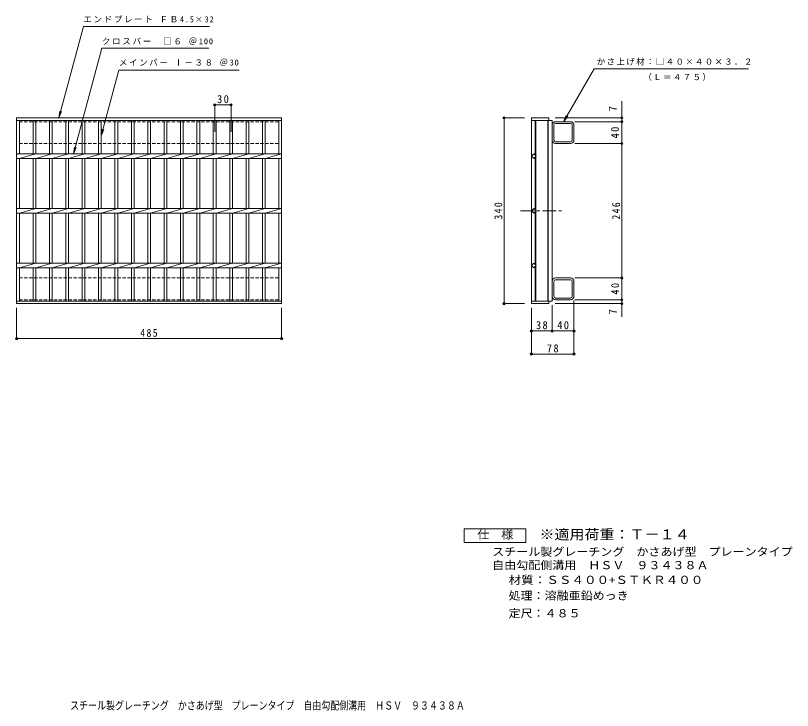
# Model space of a CAD drawing. Units: millimetres, scale not verified. Extents: x -579 to 843, y -686 to 586.
import ezdxf
from ezdxf.enums import TextEntityAlignment as Align

# ---------------------------------------------------------------- set-up
doc = ezdxf.new("R2010")
doc.units = ezdxf.units.MM
doc.header["$LTSCALE"] = 5
doc.header["$PDMODE"] = 32
doc.header["$PDSIZE"] = 4
doc.linetypes.add('CHAIN1', pattern=[8, 5, -1, 1, -1])
doc.linetypes.add('DASHED1', pattern=[1.8, 1.2, -0.6])
for name, color, linetype, lineweight in [('A-1_ピット', 2, 'Continuous', 9), ('A-2_蓋', 3, 'Continuous', 9), ('A-4_寸法', 7, 'Continuous', 9), ('F-4_F-4ﾚｲﾔ', 2, 'Continuous', 9)]:
    doc.layers.add(name, color=color, linetype=linetype, lineweight=lineweight)
doc.layers.add('F-5_F-5ﾚｲﾔ', color=3, linetype='Continuous')
doc.styles.add('ＭＳ ゴシック', font='')
doc.styles.get('ＭＳ ゴシック').set_extended_font_data('MS Gothic')

msp = doc.modelspace()

# ---------------------------------------------------------------- linework, layer by layer
at = {"layer": 'A-1_ピット', "linetype": 'DASHED1'}
for p, q in [((-572.231, 351.59), (-572.231, 391.59)), ((-572.231, 351.59), (-97.232, 351.59)), ((-572.231, 105.59), (-572.231, 65.59)), ((-572.231, 105.59), (-97.232, 105.59))]:
    msp.add_line(p, q, dxfattribs=at)
at = {"layer": 'A-1_ピット'}
for p, q in [((402.865, 357.99), (402.865, 385.19)), ((406.065, 357.99), (406.065, 385.19)), ((436.465, 391.59), (409.265, 391.59)), ((436.465, 388.39), (409.265, 388.39)), ((439.665, 357.99), (439.665, 385.19)), ((442.865, 357.99), (442.865, 385.19)), ((409.265, 354.79), (436.465, 354.79)), ((436.465, 351.59), (409.265, 351.59)), ((436.465, 105.59), (409.265, 105.59)), ((409.265, 102.39), (436.465, 102.39)), ((402.865, 99.19), (402.865, 71.99)), ((406.065, 99.19), (406.065, 71.99)), ((439.665, 99.19), (439.665, 71.99)), ((442.865, 99.19), (442.865, 71.99)), ((436.465, 68.79), (409.265, 68.79)), ((436.465, 65.59), (409.265, 65.59))]:
    msp.add_line(p, q, dxfattribs=at)
at = {"layer": 'A-1_ピット', "linetype": 'DASHED1'}
for points in [[(-572.231, 391.59), (-97.232, 391.59), (-97.232, 351.59)], [(-572.231, 65.59), (-97.232, 65.59), (-97.232, 105.59)]]:
    msp.add_lwpolyline(points, dxfattribs=at)
at = {"layer": 'A-1_ピット'}
for centre, radius, start, end in [((409.265, 385.19), 6.4, 90, 180), ((409.265, 385.19), 3.2, 90, 180), ((436.465, 385.19), 6.4, 0, 90), ((436.465, 385.19), 3.2, 0, 90), ((409.265, 357.99), 6.4, 180, 270), ((409.265, 357.99), 3.2, 180, 270), ((436.465, 357.99), 6.4, 270, 0), ((436.465, 357.99), 3.2, 270, 0), ((409.265, 99.19), 6.4, 90, 180), ((409.265, 99.19), 3.2, 90, 180), ((436.465, 99.19), 6.4, 0, 90), ((436.465, 99.19), 3.2, 0, 90), ((409.265, 71.99), 6.4, 180, 270), ((409.265, 71.99), 3.2, 180, 270), ((436.465, 71.99), 3.2, 270, 0), ((436.465, 71.99), 6.4, 270, 0)]:
    msp.add_arc(centre, radius, start, end, dxfattribs=at)
at = {"layer": 'A-2_蓋'}
for p, q in [((-577.231, 398.59), (-92.231, 398.59)), ((-577.231, 58.59), (-577.231, 398.59)), ((-92.231, 398.59), (-92.231, 58.59)), ((364.865, 398.59), (364.865, 58.59)), ((-577.231, 394.09), (-92.231, 394.09)), ((-572.231, 332.829), (-572.231, 394.09)), ((-547.23, 394.09), (-547.23, 332.829)), ((-542.231, 394.09), (-542.231, 332.829)), ((-517.231, 394.09), (-517.231, 332.829)), ((-512.231, 394.09), (-512.231, 332.829)), ((-487.231, 394.09), (-487.231, 332.829)), ((-482.231, 394.09), (-482.231, 332.829)), ((-457.231, 394.09), (-457.231, 332.829)), ((-452.231, 394.09), (-452.231, 332.829)), ((-427.231, 394.09), (-427.231, 332.829)), ((-422.231, 394.09), (-422.231, 332.829)), ((-397.23, 394.09), (-397.23, 332.829)), ((-392.231, 394.09), (-392.231, 332.829)), ((-367.231, 394.09), (-367.231, 332.829)), ((-362.231, 394.09), (-362.231, 332.829)), ((-337.231, 394.09), (-337.231, 332.829)), ((-332.231, 394.09), (-332.231, 332.829)), ((-307.231, 394.09), (-307.231, 332.829)), ((-302.231, 394.09), (-302.231, 332.829)), ((-277.231, 394.09), (-277.231, 332.829)), ((-272.231, 394.09), (-272.231, 332.829)), ((-247.231, 394.09), (-247.231, 332.829)), ((-242.231, 394.09), (-242.231, 332.829)), ((-217.231, 394.09), (-217.231, 332.829)), ((-212.231, 394.09), (-212.231, 332.829)), ((-187.231, 394.09), (-187.231, 332.829)), ((-182.231, 394.09), (-182.231, 332.829)), ((-157.231, 394.09), (-157.231, 332.829)), ((-152.231, 394.09), (-152.231, 332.829)), ((-127.231, 394.09), (-127.231, 332.829)), ((-122.231, 394.09), (-122.231, 332.829)), ((-97.231, 394.09), (-97.231, 332.829)), ((364.865, 394.09), (402.865, 394.09)), ((371.865, 394.09), (371.865, 330.075)), ((372.865, 394.09), (372.865, 329.075)), ((394.865, 394.09), (394.865, 63.09)), ((395.865, 394.09), (395.865, 63.09)), ((402.865, 394.09), (402.865, 63.09)), ((-577.231, 332.829), (-92.231, 332.829)), ((-572.231, 332.829), (-577.231, 331.829)), ((-542.231, 332.829), (-572.231, 324.35)), ((-512.231, 332.829), (-542.231, 324.35)), ((-482.231, 332.829), (-512.231, 324.35)), ((-452.231, 332.829), (-482.231, 324.35)), ((-422.231, 332.829), (-452.231, 324.35)), ((-392.231, 332.829), (-422.231, 324.35)), ((-362.231, 332.829), (-392.231, 324.35)), ((-332.231, 332.829), (-362.231, 324.35)), ((-302.231, 332.829), (-332.231, 324.35)), ((-272.231, 332.829), (-302.231, 324.35)), ((-242.231, 332.829), (-272.231, 324.35)), ((-212.231, 332.829), (-242.231, 324.35)), ((-182.231, 332.829), (-212.231, 324.35)), ((-152.231, 332.829), (-182.231, 324.35)), ((-122.231, 332.829), (-152.231, 324.35)), ((-92.231, 332.829), (-122.231, 324.35)), ((371.865, 327.104), (371.865, 230.075)), ((372.865, 328.104), (372.865, 229.075)), ((-577.231, 324.35), (-92.231, 324.35)), ((-572.231, 232.829), (-572.231, 324.35)), ((-547.23, 324.35), (-547.23, 232.829)), ((-542.231, 324.35), (-542.231, 232.829)), ((-517.231, 324.35), (-517.231, 232.829)), ((-512.231, 324.35), (-512.231, 232.829)), ((-487.231, 324.35), (-487.231, 232.829)), ((-482.231, 324.35), (-482.231, 232.829)), ((-457.231, 324.35), (-457.231, 232.829)), ((-452.231, 324.35), (-452.231, 232.829)), ((-427.231, 324.35), (-427.231, 232.829)), ((-422.231, 324.35), (-422.231, 232.829)), ((-397.23, 324.35), (-397.23, 232.829)), ((-392.231, 324.35), (-392.231, 232.829)), ((-367.231, 324.35), (-367.231, 232.829)), ((-362.231, 324.35), (-362.231, 232.829)), ((-337.231, 324.35), (-337.231, 232.829)), ((-332.231, 324.35), (-332.231, 232.829)), ((-307.231, 324.35), (-307.231, 232.829)), ((-302.231, 324.35), (-302.231, 232.829)), ((-277.231, 324.35), (-277.231, 232.829)), ((-272.231, 324.35), (-272.231, 232.829)), ((-247.231, 324.35), (-247.231, 232.829)), ((-242.231, 324.35), (-242.231, 232.829)), ((-217.231, 324.35), (-217.231, 232.829)), ((-212.231, 324.35), (-212.231, 232.829)), ((-187.231, 324.35), (-187.231, 232.829)), ((-182.231, 324.35), (-182.231, 232.829)), ((-157.231, 324.35), (-157.231, 232.829)), ((-152.231, 324.35), (-152.231, 232.829)), ((-127.231, 324.35), (-127.231, 232.829)), ((-122.231, 324.35), (-122.231, 232.829)), ((-97.231, 324.35), (-97.231, 232.829)), ((-577.231, 232.829), (-92.231, 232.829)), ((-572.231, 232.829), (-577.231, 231.829)), ((-542.231, 232.829), (-572.231, 224.35)), ((-512.231, 232.829), (-542.231, 224.35)), ((-482.231, 232.829), (-512.231, 224.35)), ((-452.231, 232.829), (-482.231, 224.35)), ((-422.231, 232.829), (-452.231, 224.35)), ((-392.231, 232.829), (-422.231, 224.35)), ((-362.231, 232.829), (-392.231, 224.35)), ((-332.231, 232.829), (-362.231, 224.35)), ((-302.231, 232.829), (-332.231, 224.35)), ((-272.231, 232.829), (-302.231, 224.35)), ((-242.231, 232.829), (-272.231, 224.35)), ((-212.231, 232.829), (-242.231, 224.35)), ((-182.231, 232.829), (-212.231, 224.35)), ((-152.231, 232.829), (-182.231, 224.35)), ((-122.231, 232.829), (-152.231, 224.35)), ((-92.231, 232.829), (-122.231, 224.35)), ((372.865, 129.075), (372.865, 228.104)), ((-577.231, 224.35), (-92.231, 224.35)), ((-572.231, 132.829), (-572.231, 224.35)), ((-547.23, 224.35), (-547.23, 132.829)), ((-542.231, 224.35), (-542.231, 132.829)), ((-517.231, 224.35), (-517.231, 132.829)), ((-512.231, 224.35), (-512.231, 132.829)), ((-487.231, 224.35), (-487.231, 132.829)), ((-482.231, 224.35), (-482.231, 132.829)), ((-457.231, 224.35), (-457.231, 132.829)), ((-452.231, 224.35), (-452.231, 132.829)), ((-427.231, 224.35), (-427.231, 132.829)), ((-422.231, 224.35), (-422.231, 132.829)), ((-397.23, 224.35), (-397.23, 132.829)), ((-392.231, 224.35), (-392.231, 132.829)), ((-367.231, 224.35), (-367.231, 132.829)), ((-362.231, 224.35), (-362.231, 132.829)), ((-337.231, 224.35), (-337.231, 132.829)), ((-332.231, 224.35), (-332.231, 132.829)), ((-307.231, 224.35), (-307.231, 132.829)), ((-302.231, 224.35), (-302.231, 132.829)), ((-277.231, 224.35), (-277.231, 132.829)), ((-272.231, 224.35), (-272.231, 132.829)), ((-247.231, 224.35), (-247.231, 132.829)), ((-242.231, 224.35), (-242.231, 132.829)), ((-217.231, 224.35), (-217.231, 132.829)), ((-212.231, 224.35), (-212.231, 132.829)), ((-187.231, 224.35), (-187.231, 132.829)), ((-182.231, 224.35), (-182.231, 132.829)), ((-157.231, 224.35), (-157.231, 132.829)), ((-152.231, 224.35), (-152.231, 132.829)), ((-127.231, 224.35), (-127.231, 132.829)), ((-122.231, 224.35), (-122.231, 132.829)), ((-97.231, 224.35), (-97.231, 132.829)), ((371.865, 130.075), (371.865, 227.104)), ((-577.231, 132.829), (-92.231, 132.829)), ((-572.231, 132.829), (-577.231, 131.829)), ((-542.231, 132.829), (-572.231, 124.349)), ((-512.231, 132.829), (-542.231, 124.349)), ((-482.231, 132.829), (-512.231, 124.349)), ((-452.231, 132.829), (-482.231, 124.349)), ((-422.231, 132.829), (-452.231, 124.349)), ((-392.231, 132.829), (-422.231, 124.349)), ((-362.231, 132.829), (-392.231, 124.349)), ((-332.231, 132.829), (-362.231, 124.349)), ((-302.231, 132.829), (-332.231, 124.349)), ((-272.231, 132.829), (-302.231, 124.349)), ((-242.231, 132.829), (-272.231, 124.349)), ((-212.231, 132.829), (-242.231, 124.349)), ((-182.231, 132.829), (-212.231, 124.349)), ((-152.231, 132.829), (-182.231, 124.349)), ((-122.231, 132.829), (-152.231, 124.349)), ((-92.231, 132.829), (-122.231, 124.349)), ((372.865, 63.09), (372.865, 128.104)), ((-577.231, 124.349), (-92.231, 124.349)), ((-572.231, 63.09), (-572.231, 124.349)), ((-547.23, 124.349), (-547.23, 63.09)), ((-542.231, 124.349), (-542.231, 63.09)), ((-517.231, 124.349), (-517.231, 63.09)), ((-512.231, 124.349), (-512.231, 63.09)), ((-487.231, 124.349), (-487.231, 63.09)), ((-482.231, 124.349), (-482.231, 63.09)), ((-457.231, 124.349), (-457.231, 63.09)), ((-452.231, 124.349), (-452.231, 63.09)), ((-427.231, 124.349), (-427.231, 63.09)), ((-422.231, 124.349), (-422.231, 63.09)), ((-397.23, 124.349), (-397.23, 63.09)), ((-392.231, 124.349), (-392.231, 63.09)), ((-367.231, 124.349), (-367.231, 63.09)), ((-362.231, 124.349), (-362.231, 63.09)), ((-337.231, 124.349), (-337.231, 63.09)), ((-332.231, 124.349), (-332.231, 63.09)), ((-307.231, 124.349), (-307.231, 63.09)), ((-302.231, 124.349), (-302.231, 63.09)), ((-277.231, 124.349), (-277.231, 63.09)), ((-272.231, 124.349), (-272.231, 63.09)), ((-247.231, 124.349), (-247.231, 63.09)), ((-242.231, 124.349), (-242.231, 63.09)), ((-217.231, 124.349), (-217.231, 63.09)), ((-212.231, 124.349), (-212.231, 63.09)), ((-187.231, 124.349), (-187.231, 63.09)), ((-182.231, 124.349), (-182.231, 63.09)), ((-157.231, 124.349), (-157.231, 63.09)), ((-152.231, 124.349), (-152.231, 63.09)), ((-127.231, 124.349), (-127.231, 63.09)), ((-122.231, 124.349), (-122.231, 63.09)), ((-97.231, 124.349), (-97.231, 63.09)), ((371.865, 63.09), (371.865, 127.104)), ((-92.231, 63.09), (-577.231, 63.09)), ((-92.231, 58.59), (-577.231, 58.59)), ((364.865, 63.09), (402.865, 63.09))]:
    msp.add_line(p, q, dxfattribs=at)
at = {"layer": 'A-2_蓋', "linetype": 'CHAIN1'}
msp.add_line((345.054, 228.59), (422.978, 228.59), dxfattribs=at)
at = {"layer": 'A-2_蓋'}
for points in [[(364.865, 398.59), (396.865, 398.59), (396.865, 394.09)], [(364.865, 58.59), (396.865, 58.59), (396.865, 63.09)]]:
    msp.add_lwpolyline(points, dxfattribs=at)
for points in [[(373.35, 328.59), (369.107, 324.347), (364.865, 328.59), (369.107, 332.832)], [(373.35, 228.59), (369.107, 224.347), (364.865, 228.59), (369.107, 232.832)], [(373.35, 128.59), (369.107, 132.832), (364.865, 128.59), (369.107, 124.347)]]:
    msp.add_lwpolyline(points, close=True, dxfattribs=at)
at = {"layer": 'A-4_寸法'}
for p, q in [((-500.008, 398.59), (-455.118, 566.122)), ((-455.118, 566.122), (-224.463, 566.122)), ((-473.028, 332.829), (-421.235, 526.122)), ((-421.235, 526.122), (-225.261, 526.122)), ((-422.231, 365.765), (-389.981, 486.122)), ((-389.981, 486.122), (-170.236, 486.122)), ((423.942, 391.59), (479.944, 488.59)), ((762.06, 488.59), (479.944, 488.59)), ((530.527, 34.593), (530.527, 429.055)), ((-214.731, 373.071), (-214.731, 423.916)), ((-214.731, 422.416), (-184.731, 422.416)), ((-184.731, 373.071), (-184.731, 423.916)), ((-500.008, 398.59), (-498.377, 410.983)), ((-500.008, 398.59), (-495.225, 410.138)), ((352.365, 398.59), (313.365, 398.59)), ((314.865, 58.59), (314.865, 398.59)), ((408.365, 398.59), (532.027, 398.59)), ((423.942, 391.59), (428.725, 403.138)), ((423.942, 391.59), (431.551, 401.507)), ((444.299, 391.59), (532.027, 391.59)), ((-422.231, 365.765), (-420.599, 378.158)), ((-422.231, 365.765), (-417.447, 377.313)), ((-473.028, 332.829), (-471.396, 345.222)), ((-473.028, 332.829), (-468.244, 344.378)), ((444.299, 351.59), (532.027, 351.59)), ((444.299, 105.59), (532.027, 105.59)), ((352.365, 58.59), (313.365, 58.59)), ((408.365, 58.59), (532.027, 58.59)), ((442.865, 64.49), (442.865, -35.266)), ((444.299, 65.59), (532.027, 65.59)), ((-577.231, 51.09), (-577.231, -6.914)), ((-92.231, 51.09), (-92.231, -6.914)), ((364.865, 51.09), (364.865, -35.266)), ((402.865, 55.59), (402.865, 7.09)), ((364.865, 8.59), (402.865, 8.59)), ((402.865, 8.59), (442.865, 8.59)), ((442.865, 1.09), (442.865, 7.09)), ((-577.231, -5.414), (-92.231, -5.414)), ((364.865, -33.766), (442.865, -33.766))]:
    msp.add_line(p, q, dxfattribs=at)
for p in [(-214.731, 422.416), (-184.731, 422.416), (314.865, 398.59), (530.527, 398.59), (530.527, 391.59), (530.527, 351.59), (530.527, 105.59), (314.865, 58.59), (530.527, 65.59), (530.527, 58.59), (364.865, 8.59), (402.865, 8.59), (442.865, 8.59), (-577.231, -5.414), (-92.231, -5.414), (364.865, -33.766), (442.865, -33.766)]:
    msp.add_point(p, dxfattribs=at)
at = {"layer": 'F-4_F-4ﾚｲﾔ'}
msp.add_lwpolyline([(242.132, -378.588), (242.132, -353.588), (354.632, -353.588), (354.632, -378.588)], close=True, dxfattribs=at)

# ---------------------------------------------------------------- texts
at = {"layer": 'A-4_寸法', "color": 2, "style": 'ＭＳ ゴシック'}
for p in [(525.527, 410.39), (525.527, 38.722)]:
    msp.add_text('7', height=14.66, rotation=90, dxfattribs=at).set_placement(p, align=Align.BOTTOM_LEFT)
at = {"layer": 'A-4_寸法', "char_height": 11, "attachment_point": 7, "style": 'ＭＳ ゴシック'}
for s, insert in [('\\T1.21;エンドプレート\\~ＦＢ4.5×32', (-455.118, 572.836)), ('\\T1.22;クロスバー\\~\\~□６\\~＠100', (-421.235, 532.112)), ('\\T1.2;メインバー\\~Ⅰ－３８\\~＠30', (-389.981, 493.358)), ('\\T1.17;かさ上げ材：□４０×４０×３．２', (484.56, 494.663)), ('\\T1.17;（Ｌ＝４７５）', (569.959, 466.197))]:
    msp.add_mtext(s, dxfattribs=dict(at, insert=insert))
at = {"layer": 'A-4_寸法', "color": 2, "char_height": 14.66, "attachment_point": 7, "style": 'ＭＳ ゴシック'}
for s, insert in [('\\T1.27;\\W0.95;30', (-210.356, 425.416)), ('\\T1.27;\\W0.95;38', (373.24, 11.59)), ('\\T1.27;\\W0.95;40', (412.24, 11.59)), ('\\T1.27;\\W0.9;485', (-350.981, -2.414)), ('\\T1.27;\\W0.95;78', (393.24, -30.766))]:
    msp.add_mtext(s, dxfattribs=dict(at, insert=insert))
at = {"layer": 'A-4_寸法', "color": 2, "char_height": 14.66, "attachment_point": 7, "rotation": 90, "style": 'ＭＳ ゴシック'}
for s, insert in [('\\T1.27;\\W0.95;40', (525.527, 360.965)), ('\\T1.27;\\W0.9;340', (311.865, 212.34)), ('\\T1.27;\\W0.9;246', (527.527, 212.34)), ('\\T1.27;\\W0.95;40', (525.527, 74.965))]:
    msp.add_mtext(s, dxfattribs=dict(at, insert=insert))
at = {"layer": 'F-4_F-4ﾚｲﾔ', "style": 'ＭＳ ゴシック'}
for s, width, p in [('仕\u3000様', 1.1, (265.882, -376.089)), ('スチール製グレーチング\u3000かさあげ型\u3000プレーンタイプ', 1.1, (293.177, -407.549)), ('自由勾配側溝用\u3000ＨＳＶ\u3000９３４３８Ａ', 1.1, (293.177, -432.089)), ('材質：ＳＳ４００+ＳＴＫＲ４００', 1.15, (323.225, -459.038)), ('処理：溶融亜鉛めっき', 1.1, (323.033, -487.807)), ('定尺：４８５', 1.1, (323.033, -520.218)), ('スチール製グレーチング\u3000かさあげ型\u3000プレーンタイプ\u3000自由勾配側溝用\u3000ＨＳＶ\u3000９３４３８Ａ', 0.8, (-479.311, -688.909))]:
    msp.add_text(s, height=14.66, dxfattribs=dict(at, width=width)).set_placement(p, align=Align.BOTTOM_LEFT)
at = {"layer": 'F-5_F-5ﾚｲﾔ', "style": 'ＭＳ ゴシック', "width": 1.1}
msp.add_text('※適用荷重：Ｔ－１４', height=18.33, dxfattribs=at).set_placement((379.632, -378.588), align=Align.BOTTOM_LEFT)

doc.saveas('drawing.dxf')
